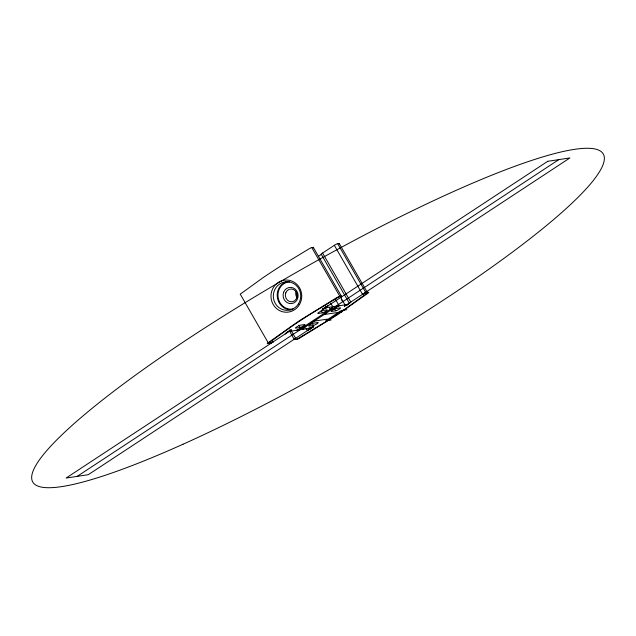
<?xml version="1.0" encoding="UTF-8"?>
<svg xmlns="http://www.w3.org/2000/svg" width="636" height="636" viewBox="0 0 636 636"><rect width="100%" height="100%" fill="white"/><g stroke="black" fill="none" stroke-linecap="round" stroke-linejoin="round"><path stroke-width="0.95" d="M350.786 302.06L347.812 304.572L344.489 306.059L347.812 304.572L350.786 302.06L322.595 253.033L334.337 245.305A2.862 0.437 -29.9 0 1 337.676 243.675L339.171 243.445L367.362 292.473A2.862 0.437 -29.9 0 1 367.028 293.212L344.887 309.207A143.736 21.99 -29.9 0 1 326.189 321.506L298.379 338.36A2.862 0.437 -29.9 0 1 296.01 339.401M349.371 303.316L321.212 254.217A2.862 0.437 -29.9 0 1 322.595 253.033M291.232 330.664L295.637 338.328L294.261 339.584L297.115 339.234A2.862 0.437 -29.9 0 0 299.492 338.185L336.841 315.162L368.141 293.045A2.862 0.437 -29.9 0 0 368.475 292.306L365.477 292.799L362.528 294.333L334.337 245.305M295.637 338.328L294.261 339.584L289.229 330.434M303.515 326.968L296.837 330.235L303.102 327.23L331.754 308.309L333.018 306.854L330.537 303.332M77.179 476.38L300.16 329.734M335.84 306.266L558.821 159.62M307.379 330.601L313.723 326.642L307.379 330.601L306.059 328.303M362.528 294.333L365.867 292.695L337.676 243.675M311.537 327.397C317.762 324.702 305.813 329.973 311.243 327.556M326.602 307.665L322.285 309.382L326.673 307.649L325.791 306.115M335.641 299.635L339.163 305.765L333.336 308.492L305.733 326.634C303.547 326.936 302.855 331.364 302.609 327.699M270.133 343.305L273.472 341.667L270.697 343.138L267.525 343.694A2.862 0.437 -29.9 0 1 267.859 342.955L299.159 320.838L336.508 297.815A2.862 0.437 -29.9 0 1 338.885 296.766C345.332 293.975 338.257 300.089 341.484 296.376L313.294 247.348L311.799 247.579A2.862 0.437 -29.9 0 0 309.43 248.62L281.621 265.474A143.736 21.99 -29.9 0 0 262.922 277.765L240.782 293.768A2.862 0.437 -29.9 0 0 240.448 294.5L268.638 343.527A2.862 0.437 -29.9 0 1 268.972 342.788L291.113 326.793A143.736 21.99 -29.9 0 1 309.812 314.494L337.621 297.64A2.862 0.437 -29.9 0 1 339.99 296.599L311.799 247.579M339.163 305.765L332.485 309.032L331.602 307.506M322.484 312.801L318.056 313.469A2.862 0.437 -29.9 0 1 319.177 312.173A2.862 0.437 -29.9 0 1 322.516 310.535L326.944 309.867A2.862 0.437 -29.9 0 1 325.823 311.171A2.862 0.437 -29.9 0 1 322.484 312.801L321.164 310.503M335.784 310.797L331.356 311.465A2.862 0.437 -29.9 0 1 332.477 310.169A2.862 0.437 -29.9 0 1 335.808 308.532L340.244 307.864A2.862 0.437 -29.9 0 1 339.123 309.168A2.862 0.437 -29.9 0 1 335.784 310.797L334.464 308.5M346.859 309.692L341.317 310.527L325.712 320.79L331.253 319.956M341.858 311.863L325.235 314.367A2.862 0.437 -29.9 0 1 326.355 313.063M327.389 319.129L315.202 320.965A2.862 0.437 -29.9 0 0 311.863 322.595M300.192 327.468L295.756 328.136A2.862 0.437 -29.9 0 1 296.877 326.832A2.862 0.437 -29.9 0 1 300.216 325.203L304.644 324.535A2.862 0.437 -29.9 0 1 303.523 325.831A2.862 0.437 -29.9 0 1 300.192 327.468L298.864 325.171M313.484 325.465L309.056 326.133A2.862 0.437 -29.9 0 1 310.177 324.829A2.862 0.437 -29.9 0 1 313.516 323.199L317.944 322.531A2.862 0.437 -29.9 0 1 316.823 323.827A2.862 0.437 -29.9 0 1 313.484 325.465L312.165 323.168M344.998 304.89L340.594 297.227M290.93 331.118C292.322 327.922 290.366 333.614 290.008 329.392M332.517 306.767C333.964 307.188 330.792 308.889 330.267 309.366L329.392 307.84M303.483 329.233C302.036 328.812 305.208 327.111 305.733 326.634L304.851 325.099M341.325 299.349L342.2 300.876M308.985 327.715L309.867 329.249M313.294 247.348A2.862 0.437 -29.9 0 1 313.214 247.873M297.171 297.871A6.439 5.923 81.4 0 1 296.002 291.813M292.163 309.724A14.31 13.165 81.4 0 1 277.383 297.608A14.31 13.165 81.4 0 1 287.679 281.478M293.204 308.977A13.738 12.641 81.4 0 1 278.059 297.004A13.738 12.641 81.4 0 1 289.793 281.796M321.212 254.217A2.862 0.437 -29.9 0 1 318.342 256.284M339.171 243.445A2.862 0.437 -29.9 0 1 339.139 243.93M297.457 297.505A9.302 8.554 81.4 0 1 296.535 291.701M322.269 309.303L328.621 305.399L322.269 309.303M344.434 305.948L345.261 304.962L344.434 305.948M286.605 332.723L285.214 333.94L288.188 331.428L291.511 329.941L286.629 332.684M289.078 331.404L66.096 478.049L88.261 474.702L311.243 328.057L289.078 331.404M547.739 161.298L324.757 307.943L346.922 304.596L569.904 157.951L547.739 161.298M298.435 303.897A14.278 13.698 -88 0 0 287.877 281.78A14.278 13.698 -88 0 0 274.744 302.418A14.278 13.698 -88 0 0 298.435 303.897M299.54 304.445A16.099 15.391 -89.5 0 0 286.669 280.039A16.099 15.391 -89.5 0 0 272.884 303.921A16.099 15.391 -89.5 0 0 299.54 304.445M285.779 292.814A6.439 5.923 81.4 0 0 292.075 301.782A6.439 5.923 81.4 0 0 295.963 291.582A6.439 5.923 81.4 0 0 285.779 292.814M283.648 292.226A8.157 7.505 81.4 0 0 291.622 303.587A8.157 7.505 81.4 0 0 296.551 290.668A8.157 7.505 81.4 0 0 283.648 292.226M183.041 444.222A329.05 50.339 -29.9 0 0 604.2 156.615A329.05 50.339 -29.9 0 0 166.759 353.163A329.05 50.339 -29.9 0 0 183.041 444.222"/></g></svg>
